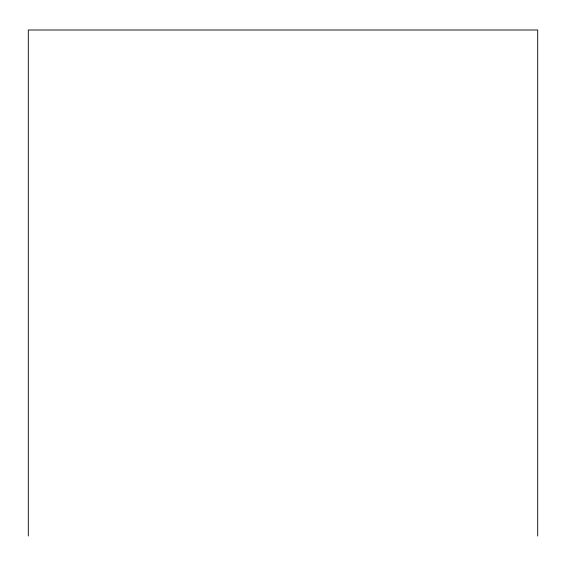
<?xml version="1.0" encoding="UTF-8"?>
<svg xmlns="http://www.w3.org/2000/svg" width="566" height="566" viewBox="0 0 566 566"><rect width="100%" height="100%" fill="white"/><g stroke="black" fill="none" stroke-linecap="round" stroke-linejoin="round"><path stroke-width="0.85" d="M537.7 535.995L537.7 30.005L28.3 30.005L28.3 535.995"/></g></svg>
